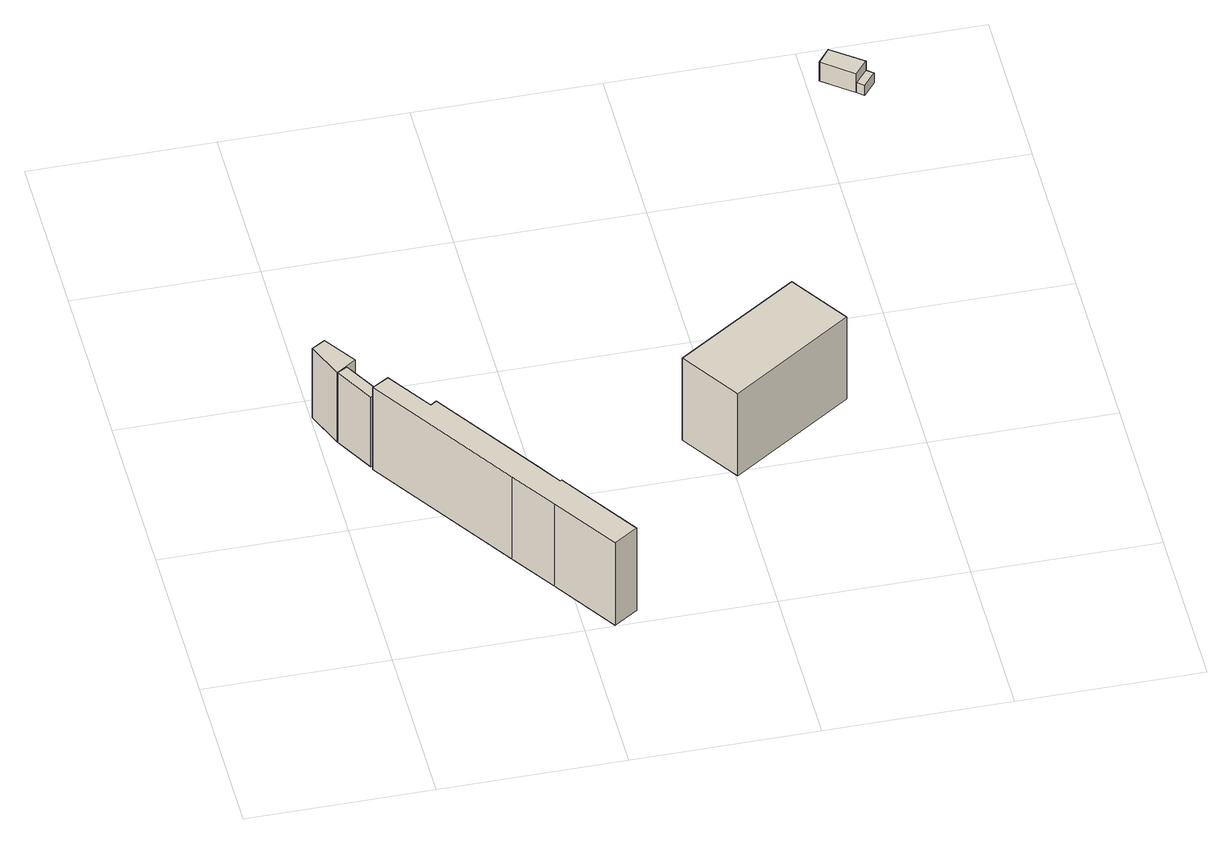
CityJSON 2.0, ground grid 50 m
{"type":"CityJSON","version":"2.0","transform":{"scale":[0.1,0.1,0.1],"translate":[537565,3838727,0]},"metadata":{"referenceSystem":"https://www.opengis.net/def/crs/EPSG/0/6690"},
"CityObjects":{
"building1":{"type":"Building","attributes":{"計測周辺長":33.17,"1/2500図郭":33,"区名":"西淀川区","町丁目名称":"中島２丁目","class":"3001","usage":"431","measuredHeight":23.6,"storeysAboveGround":1,"BuildingDetailAttribute.buildingRoofEdgeArea":60.85,"BuildingDetailAttribute.buildingStructureType":"610","BuildingDetailAttribute.buildingStructureOrgType":"2","BuildingDetailAttribute.detailedUsage":"1710","BuildingDetailAttribute.specifiedBuildingCoverageRate":0.6,"BuildingDetailAttribute.surveyYear":2017,"BuildingIDAttribute.prefecture":"27","BuildingIDAttribute.city":"27113"},"geometry":[{"type":"Solid","lod":"1","boundaries":[[[[0,1,2,3]],[[2,4,5,3]],[[1,6,4,2]],[[0,7,6,1]],[[3,5,7,0]],[[4,6,7,5]]]]}]},
"building2":{"type":"Building","attributes":{"計測周辺長":31.6,"1/2500図郭":33,"区名":"西淀川区","町丁目名称":"中島２丁目","class":"3001","usage":"431","measuredHeight":23.7,"storeysAboveGround":1,"BuildingDetailAttribute.buildingRoofEdgeArea":40.4,"BuildingDetailAttribute.buildingStructureType":"610","BuildingDetailAttribute.buildingStructureOrgType":"2","BuildingDetailAttribute.detailedUsage":"1710","BuildingDetailAttribute.specifiedBuildingCoverageRate":0.6,"BuildingDetailAttribute.surveyYear":2017,"BuildingIDAttribute.prefecture":"27","BuildingIDAttribute.city":"27113"},"geometry":[{"type":"Solid","lod":"1","boundaries":[[[[8,9,10,11]],[[10,12,13,11]],[[9,14,12,10]],[[8,15,14,9]],[[11,13,15,8]],[[12,14,15,13]]]]}]},
"building3":{"type":"Building","attributes":{"計測周辺長":185.26,"1/2500図郭":33,"区名":"西淀川区","町丁目名称":"中島２丁目","class":"3001","usage":"431","measuredHeight":28,"storeysAboveGround":1,"BuildingDetailAttribute.buildingRoofEdgeArea":606.96,"BuildingDetailAttribute.buildingStructureType":"610","BuildingDetailAttribute.buildingStructureOrgType":"2","BuildingDetailAttribute.detailedUsage":"1710","BuildingDetailAttribute.specifiedBuildingCoverageRate":0.6,"BuildingDetailAttribute.surveyYear":2017,"BuildingIDAttribute.prefecture":"27","BuildingIDAttribute.city":"27113"},"geometry":[{"type":"Solid","lod":"1","boundaries":[[[[16,17,18,19,20,21,22,23,24,25,26,27]],[[26,28,29,27]],[[25,30,28,26]],[[24,31,30,25]],[[23,32,31,24]],[[22,33,32,23]],[[21,34,33,22]],[[20,35,34,21]],[[19,36,35,20]],[[18,37,36,19]],[[17,38,37,18]],[[16,39,38,17]],[[27,29,39,16]],[[28,30,31,32,33,34,35,36,37,38,39,29]]]]}]},
"building4":{"type":"Building","attributes":{"計測周辺長":118.71,"1/2500図郭":34,"区名":"西淀川区","町丁目名称":"中島２丁目","class":"3003","usage":"431","measuredHeight":28,"storeysAboveGround":1,"BuildingDetailAttribute.buildingRoofEdgeArea":774.01,"BuildingDetailAttribute.buildingStructureType":"610","BuildingDetailAttribute.buildingStructureOrgType":"2","BuildingDetailAttribute.detailedUsage":"1710","BuildingDetailAttribute.specifiedBuildingCoverageRate":0.6,"BuildingDetailAttribute.surveyYear":2017,"BuildingIDAttribute.prefecture":"27","BuildingIDAttribute.city":"27113"},"geometry":[{"type":"Solid","lod":"1","boundaries":[[[[40,41,42,43]],[[42,44,45,43]],[[41,46,44,42]],[[40,47,46,41]],[[43,45,47,40]],[[44,46,47,45]]]]}]},
"building5":{"type":"Building","attributes":{"計測周辺長":31.67,"1/2500図郭":34,"区名":"西淀川区","町丁目名称":"中島２丁目","街区番号":12,"class":"3001","usage":"401","measuredHeight":6.4,"storeysAboveGround":2,"BuildingDetailAttribute.buildingRoofEdgeArea":56.47,"BuildingDetailAttribute.buildingStructureType":"610","BuildingDetailAttribute.buildingStructureOrgType":"2","BuildingDetailAttribute.detailedUsage":"1310","BuildingDetailAttribute.specifiedBuildingCoverageRate":0.6,"BuildingDetailAttribute.surveyYear":2017,"BuildingHighTideRiskAttribute.description":"1","BuildingHighTideRiskAttribute.rank":"2","BuildingHighTideRiskAttribute.depth":2.69,"BuildingIDAttribute.prefecture":"27","BuildingIDAttribute.city":"27113"},"geometry":[{"type":"Solid","lod":"1","boundaries":[[[[48,49,50,51,52]],[[51,53,54,52]],[[50,55,53,51]],[[49,56,55,50]],[[48,57,56,49]],[[52,54,57,48]],[[53,55,56,57,54]]]]}]},
"building6":{"type":"Building","attributes":{"class":"3003","measuredHeight":3.4,"BuildingDetailAttribute.specifiedBuildingCoverageRate":0.6,"BuildingDetailAttribute.surveyYear":2017,"BuildingHighTideRiskAttribute.description":"1","BuildingHighTideRiskAttribute.rank":"2","BuildingHighTideRiskAttribute.depth":2.69,"BuildingIDAttribute.prefecture":"27","BuildingIDAttribute.city":"27113"},"geometry":[{"type":"Solid","lod":"1","boundaries":[[[[51,58,59,52]],[[59,60,61,52]],[[58,62,60,59]],[[51,63,62,58]],[[52,61,63,51]],[[60,62,63,61]]]]}]}
},
"vertices":[
[4,935,1],[41,958,1],[101,869,1],[45,831,1],[101,869,237],[45,831,237],[41,958,237],[4,935,237],
[46,831,1],[74,847,1],[136,737,1],[108,721,1],[136,737,238],[108,721,238],[74,847,238],[46,831,238],
[467,305,1],[495,263,1],[499,266,1],[644,46,1],[578,3,1],[461,181,1],[379,304,1],[110,711,1],[156,738,1],[239,614,1],[256,625,1],[460,316,1],[256,625,281],[460,316,281],[239,614,281],[156,738,281],[110,711,281],[379,304,281],[461,181,281],[578,3,281],[644,46,281],[499,266,281],[495,263,281],[467,305,281],
[898,645,1],[1232,865,1],[1338,704,1],[1005,483,1],[1338,704,281],[1005,483,281],[1232,865,281],[898,645,281],
[1529,1858,29],[1561,1900,29],[1645,1836,29],[1644,1835,29],[1610,1794,29],[1644,1835,93],[1610,1794,93],[1645,1836,93],[1561,1900,93],[1529,1858,93],
[1662,1820,29],[1629,1779,29],[1629,1779,63],[1610,1794,63],[1662,1820,63],[1644,1835,63]
]}
